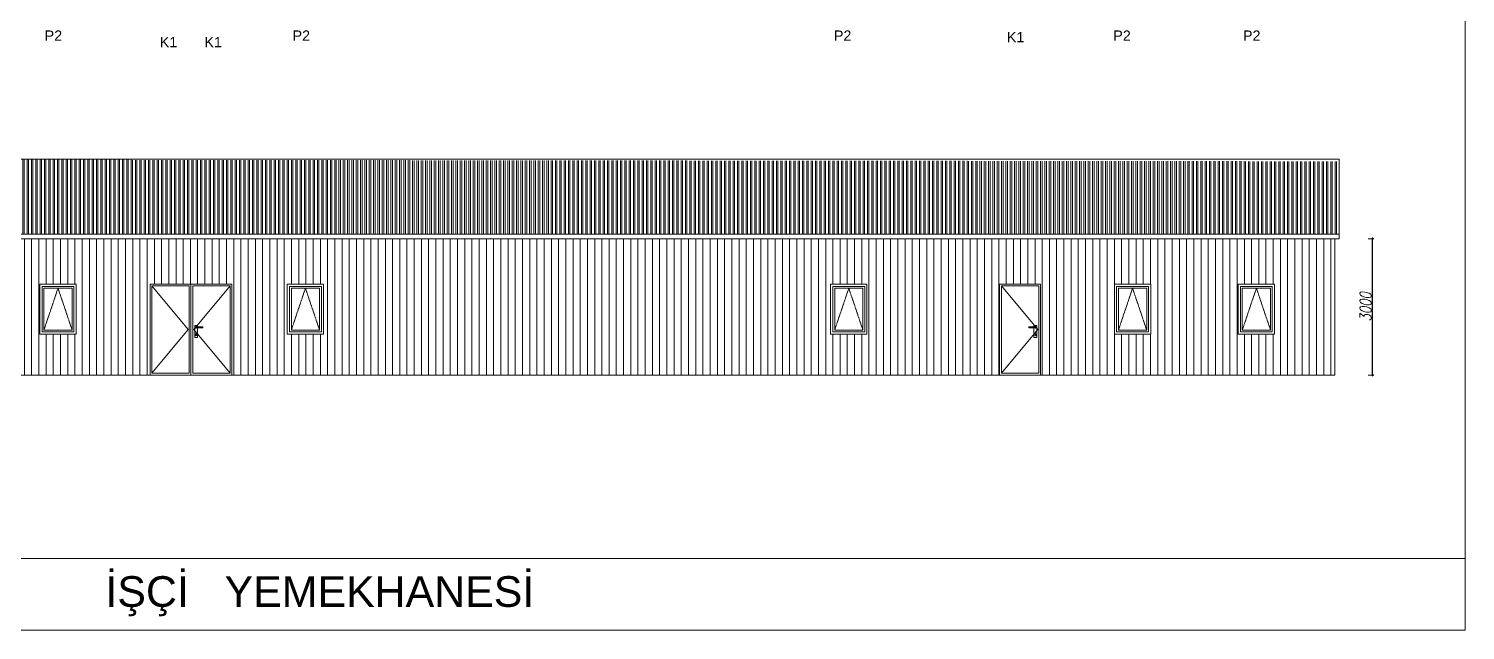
# Model space of a CAD drawing. Header units: millimetres. Extents: x 2046572 to 2142688, y 118270 to 150679.
# Drawn here: x 2062892 to 2094485, y 118270 to 131509 of the extents above; entities that cross this region are included whole.
import ezdxf

# ---------------------------------------------------------------- set-up
doc = ezdxf.new("R2010")
doc.units = ezdxf.units.MM
doc.header["$LTSCALE"] = 0.5
doc.linetypes.add('CONTINU', pattern=[0])
doc.linetypes.add('DASHED2', pattern=[0.375, 0.25, -0.125])
doc.layers.get('0').update_dxf_attribs({"lineweight": 13})
for name, color, linetype, lineweight in [('KAPI', 213, 'Continuous', 13), ('OLCU', 7, 'Continuous', 15), ('PENCERE', 142, 'Continuous', 13), ('TARAMA', 251, 'Continuous', 5)]:
    doc.layers.add(name, color=color, linetype=linetype, lineweight=lineweight)
doc.layers.add('ÖLÇÜ', color=7, linetype='Continuous', lineweight=9, true_color=0x908370)
doc.styles.add('Arch-Dim', font='italic8.shx', dxfattribs={"width": 0.75})
doc.styles.add('T3', font='arial.ttf')
doc.dimstyles.new('NURİŞ', dxfattribs={"dimtxt": 200, "dimasz": 1, "dimexe": 10, "dimexo": 50, "dimgap": 30, "dimtad": 1, "dimdec": 0, "dimrnd": 0.1, "dimzin": 12, "dimdsep": 46, "dimtxsty": 'Arch-Dim', "dimblk1": 'dot', "dimblk2": 'dot1', "dimsah": 1, "dimcen": 1, "dimse1": 1, "dimse2": 1, "dimclrd": 256, "dimclre": 256, "dimclrt": 256, "dimadec": 1, "dimazin": 3, "dimtfac": 1, "dimtdec": 0, "dimtix": 1, "dimtmove": 2, "dimatfit": 3, "dimfxl": 1, "dimtolj": 1, "dimtzin": 0, "dimarcsym": 0})

# ---------------------------------------------------------------- blocks, each defined once
blk = doc.blocks.new('dot')
at = {"layer": 'OLCU'}
h = blk.add_hatch(color=256, dxfattribs=at)
h.paths.add_polyline_path([(0, 15), (0, 0), (15, 0, 0.414214)])
h.paths.add_polyline_path([(0, 15, 0.414214), (-15, 0), (0, 0)])
h.paths.add_polyline_path([(-15, 0, 0.414214), (0, -15), (0, 0)])
h.paths.add_polyline_path([(15, 0), (0, 0), (0, -15, 0.414214)])
for p, q in [((-25, 0), (25, 0)), ((0, 25), (0, -100))]:
    blk.add_line(p, q, dxfattribs=at)
blk.add_circle((0, 0), 15, dxfattribs=at)
blk = doc.blocks.new('dot1')
at = {"layer": 'OLCU'}
h = blk.add_hatch(color=256, dxfattribs=at)
h.paths.add_polyline_path([(0, -15), (0, 0), (-15, 0, 0.414214)])
h.paths.add_polyline_path([(0, -15, 0.414214), (15, 0), (0, 0)])
h.paths.add_polyline_path([(15, 0, 0.414214), (0, 15), (0, 0)])
h.paths.add_polyline_path([(-15, 0), (0, 0), (0, 15, 0.414214)])
for p, q in [((25, 0), (-25, 0)), ((0, -25), (0, 100))]:
    blk.add_line(p, q, dxfattribs=at)
blk.add_circle((0, 0), 15, dxfattribs=at)
blk = doc.blocks.new('*D31')
at = {"layer": 'Defpoints', "color": 0, "linetype": 'CONTINU', "transparency": 16777216}
for p in [(2091665, 126888), (2092448, 126888), (2091615, 123888)]:
    blk.add_point(p, dxfattribs=at)
at = {"layer": 'ÖLÇÜ', "linetype": 'CONTINU', "lineweight": -2, "transparency": 16777216}
blk.add_line((2092448, 123889), (2092448, 126887), dxfattribs=at)
for name, p, rotation in [('dot1', (2092448, 126888), 90), ('dot', (2092448, 123888), 270)]:
    blk.add_blockref(name, p, dxfattribs=dict(at, rotation=rotation))
at = {"layer": 'ÖLÇÜ', "linetype": 'CONTINU', "transparency": 16777216, "insert": (2092293, 125388), "char_height": 250, "attachment_point": 5, "rotation": 90, "style": 'Arch-Dim'}
blk.add_mtext('\\A1;3000', dxfattribs=at)

msp = doc.modelspace()

# ---------------------------------------------------------------- hatches: boundary and pattern name
at = {"layer": 'TARAMA', "lineweight": 0}
h = msp.add_hatch(dxfattribs=at)
h.set_pattern_fill('ANSI32,_O', color=256, scale=10, angle=45)
h.set_pattern_definition([(90, (171383.35, 10974.64), (-95.25, 2e-14), []), (90, (171415.1, 11006.39), (-95.25, 2e-14), [])])
h.paths.add_polyline_path([(2050008.4, 126987.9), (2091715.3, 126987.9), (2091715.3, 128587.9), (2050008.4, 128637.9)])
h = msp.add_hatch(dxfattribs=at)
h.set_pattern_fill('ANSI31', color=256, scale=50, angle=45)
h.paths.add_polyline_path([(2084244.8, 125887.9), (2085144.8, 125887.9), (2085144.8, 123887.9), (2091615.3, 123887.9), (2091615.3, 126887.9), (2050108.4, 126887.9), (2050108.4, 123887.9), (2065561, 123887.9), (2065561, 125887.9), (2066461, 125887.9), (2067361, 125887.9), (2067361, 123887.9), (2084244.8, 123887.9)])
h.paths.add_polyline_path([(2069378, 124787.9), (2068578, 124787.9), (2068578, 125887.9), (2069378, 125887.9)], flags=16)
h.paths.add_polyline_path([(2069328, 124837.9), (2068628, 124837.9), (2068628, 125837.9), (2069328, 125837.9)], flags=0)
h.paths.add_polyline_path([(2069288, 124877.9), (2068668, 124877.9), (2068668, 125797.9), (2069288, 125797.9)], flags=0)
h.paths.add_polyline_path([(2080527.7, 125887.9), (2081327.7, 125887.9), (2081327.7, 124787.9), (2080527.7, 124787.9)], flags=16)
h.paths.add_polyline_path([(2080577.7, 125837.9), (2081277.7, 125837.9), (2081277.7, 124837.9), (2080577.7, 124837.9)], flags=0)
h.paths.add_polyline_path([(2080617.7, 125797.9), (2081237.7, 125797.9), (2081237.7, 124877.9), (2080617.7, 124877.9)], flags=0)
h.paths.add_polyline_path([(2063936.7, 124787.9), (2063136.7, 124787.9), (2063136.7, 125887.9), (2063936.7, 125887.9)], flags=16)
h.paths.add_polyline_path([(2063886.7, 124837.9), (2063186.7, 124837.9), (2063186.7, 125837.9), (2063886.7, 125837.9)], flags=0)
h.paths.add_polyline_path([(2063846.7, 124877.9), (2063226.7, 124877.9), (2063226.7, 125797.9), (2063846.7, 125797.9)], flags=0)
h.paths.add_polyline_path([(2062468.4, 124787.9), (2061668.4, 124787.9), (2061668.4, 125887.9), (2062468.4, 125887.9)], flags=16)
h.paths.add_polyline_path([(2062418.4, 124837.9), (2061718.4, 124837.9), (2061718.4, 125837.9), (2062418.4, 125837.9)], flags=0)
h.paths.add_polyline_path([(2062378.4, 124877.9), (2061758.4, 124877.9), (2061758.4, 125797.9), (2062378.4, 125797.9)], flags=0)
h.paths.add_polyline_path([(2086768.4, 125887.9), (2087568.4, 125887.9), (2087568.4, 124787.9), (2086768.4, 124787.9)], flags=16)
h.paths.add_polyline_path([(2086818.4, 125837.9), (2087518.4, 125837.9), (2087518.4, 124837.9), (2086818.4, 124837.9)], flags=0)
h.paths.add_polyline_path([(2086858.4, 125797.9), (2087478.4, 125797.9), (2087478.4, 124877.9), (2086858.4, 124877.9)], flags=0)
h.paths.add_polyline_path([(2058916.7, 124787.9), (2058116.7, 124787.9), (2058116.7, 125887.9), (2058916.7, 125887.9)], flags=16)
h.paths.add_polyline_path([(2058866.7, 124837.9), (2058166.7, 124837.9), (2058166.7, 125837.9), (2058866.7, 125837.9)], flags=0)
h.paths.add_polyline_path([(2058826.7, 124877.9), (2058206.7, 124877.9), (2058206.7, 125797.9), (2058826.7, 125797.9)], flags=0)
h.paths.add_polyline_path([(2057448.4, 124787.9), (2056648.4, 124787.9), (2056648.4, 125887.9), (2057448.4, 125887.9)], flags=16)
h.paths.add_polyline_path([(2057398.4, 124837.9), (2056698.4, 124837.9), (2056698.4, 125837.9), (2057398.4, 125837.9)], flags=0)
h.paths.add_polyline_path([(2057358.4, 124877.9), (2056738.4, 124877.9), (2056738.4, 125797.9), (2057358.4, 125797.9)], flags=0)
h.paths.add_polyline_path([(2089491.7, 125887.9), (2090291.7, 125887.9), (2090291.7, 124787.9), (2089491.7, 124787.9)], flags=16)
h.paths.add_polyline_path([(2089541.7, 125837.9), (2090241.7, 125837.9), (2090241.7, 124837.9), (2089541.7, 124837.9)], flags=0)
h.paths.add_polyline_path([(2089581.7, 125797.9), (2090201.7, 125797.9), (2090201.7, 124877.9), (2089581.7, 124877.9)], flags=0)
h.paths.add_polyline_path([(2053896.7, 124787.9), (2053096.7, 124787.9), (2053096.7, 125887.9), (2053896.7, 125887.9)], flags=16)
h.paths.add_polyline_path([(2053846.7, 124837.9), (2053146.7, 124837.9), (2053146.7, 125837.9), (2053846.7, 125837.9)], flags=0)
h.paths.add_polyline_path([(2053806.7, 124877.9), (2053186.7, 124877.9), (2053186.7, 125797.9), (2053806.7, 125797.9)], flags=0)
h.paths.add_polyline_path([(2052428.4, 124787.9), (2051628.4, 124787.9), (2051628.4, 125887.9), (2052428.4, 125887.9)], flags=16)
h.paths.add_polyline_path([(2052378.4, 124837.9), (2051678.4, 124837.9), (2051678.4, 125837.9), (2052378.4, 125837.9)], flags=0)
h.paths.add_polyline_path([(2052338.4, 124877.9), (2051718.4, 124877.9), (2051718.4, 125797.9), (2052338.4, 125797.9)], flags=0)

# ---------------------------------------------------------------- linework, layer by layer
at = {"linetype": 'CONTINU'}
for points in [[(2046572, 150678.5), (2094485.1, 150678.5), (2094485.1, 118269.8), (2046572, 118269.8), (2046572, 150678.5)], [(2091615.3, 126887.9), (2091715.3, 126887.9), (2091715.3, 128637.9), (2050108.4, 128637.9)], [(2050008.4, 126987.9), (2091715.3, 126987.9)], [(2091715.3, 126887.9), (2050108.4, 126887.9), (2050108.4, 123887.9), (2091615.3, 123887.9), (2091615.3, 126887.9)]]:
    msp.add_lwpolyline(points, dxfattribs=at)
msp.add_lwpolyline([(2046572, 118269.8), (2094485.1, 118269.8), (2094485.1, 119849), (2046572, 119849)], close=True, dxfattribs=at)
at = {"layer": 'KAPI'}
for points in [[(2066461, 125887.9), (2065561, 125887.9), (2065561, 123887.9), (2066461, 123887.9), (2066461, 125887.9)], [(2065601, 125847.9), (2066401.1, 124887.9), (2065601, 123927.9)], [(2066461, 125887.9), (2067361, 125887.9), (2067361, 123887.9), (2066461, 123887.9), (2066461, 125887.9)], [(2067321, 125847.9), (2066520.9, 124887.9), (2067321, 123927.9)], [(2085144.8, 125887.9), (2084244.8, 125887.9), (2084244.8, 123887.9), (2085144.8, 123887.9), (2085144.8, 125887.9)], [(2084284.8, 125847.9), (2085084.9, 124887.9), (2084284.8, 123927.9)], [(2066545.4, 124916.6), (2066545.4, 124976.8), (2066605.7, 124976.8), (2066605.7, 124947.4)], [(2066605.7, 124927.4), (2066605.7, 124716), (2066545.4, 124716), (2066545.4, 124927.4)], [(2066571.7, 124937.4), (2066571.7, 124947.4), (2066721.7, 124947.4), (2066721.7, 124927.4), (2066571.7, 124927.4), (2066571.7, 124937.4)], [(2085034.1, 124937.4), (2085034.1, 124947.4), (2084884.1, 124947.4), (2084884.1, 124927.4), (2085034.1, 124927.4), (2085034.1, 124937.4)], [(2085060.4, 124916.6), (2085060.4, 124976.8), (2085000.1, 124976.8), (2085000.1, 124947.4)], [(2085000.1, 124927.4), (2085000.1, 124716), (2085060.4, 124716), (2085060.4, 124927.4)]]:
    msp.add_lwpolyline(points, dxfattribs=at)
for points in [[(2066421, 125847.9), (2065601, 125847.9), (2065601, 123927.9), (2066421, 123927.9)], [(2066501, 125847.9), (2067321, 125847.9), (2067321, 123927.9), (2066501, 123927.9)], [(2085104.8, 125847.9), (2084284.8, 125847.9), (2084284.8, 123927.9), (2085104.8, 123927.9)]]:
    msp.add_lwpolyline(points, close=True, dxfattribs=at)
for centre, radius, start, end in [((2066571.7, 124937.4), 16, 38.76424, 205.63494), ((2066571.7, 124937.4), 16, 205.63494, 321.23576), ((2066571.7, 124785.1), 9.33, 312.20442, 230.05), ((2085034.1, 124937.4), 16, 334.36506, 141.23576), ((2085034.1, 124937.4), 16, 218.76424, 334.36506), ((2085034.1, 124785.1), 9.33, 309.95, 227.79558)]:
    msp.add_arc(centre, radius, start, end, dxfattribs=at)
msp.add_ellipse((2066571.7, 124767.5), major_axis=(0.5, 14.4), ratio=0.6274921, start_param=0.7799071, end_param=5.5712037, dxfattribs=at)
at = {"layer": 'KAPI', "extrusion": (0, 0, -1)}
msp.add_ellipse((2085034.1, 124767.5), major_axis=(-0.5, 14.4), ratio=0.6274921, start_param=0.7799071, end_param=5.5712037, dxfattribs=at)
at = {"layer": 'PENCERE'}
for points in [[(2063136.7, 124787.9), (2063936.7, 124787.9), (2063936.7, 125887.9), (2063136.7, 125887.9), (2063136.7, 124787.9)], [(2068578, 124787.9), (2069378, 124787.9), (2069378, 125887.9), (2068578, 125887.9), (2068578, 124787.9)], [(2080527.7, 124787.9), (2081327.7, 124787.9), (2081327.7, 125887.9), (2080527.7, 125887.9), (2080527.7, 124787.9)], [(2086768.4, 124787.9), (2087568.4, 124787.9), (2087568.4, 125887.9), (2086768.4, 125887.9), (2086768.4, 124787.9)], [(2089491.7, 124787.9), (2090291.7, 124787.9), (2090291.7, 125887.9), (2089491.7, 125887.9), (2089491.7, 124787.9)]]:
    msp.add_lwpolyline(points, dxfattribs=at)
for points in [[(2063186.7, 124837.9), (2063886.7, 124837.9), (2063886.7, 125837.9), (2063186.7, 125837.9)], [(2063226.7, 124877.9), (2063846.7, 124877.9), (2063846.7, 125797.9), (2063226.7, 125797.9)], [(2068628, 124837.9), (2069328, 124837.9), (2069328, 125837.9), (2068628, 125837.9)], [(2068668, 124877.9), (2069288, 124877.9), (2069288, 125797.9), (2068668, 125797.9)], [(2080577.7, 124837.9), (2081277.7, 124837.9), (2081277.7, 125837.9), (2080577.7, 125837.9)], [(2080617.7, 124877.9), (2081237.7, 124877.9), (2081237.7, 125797.9), (2080617.7, 125797.9)], [(2086818.4, 124837.9), (2087518.4, 124837.9), (2087518.4, 125837.9), (2086818.4, 125837.9)], [(2086858.4, 124877.9), (2087478.4, 124877.9), (2087478.4, 125797.9), (2086858.4, 125797.9)], [(2089541.7, 124837.9), (2090241.7, 124837.9), (2090241.7, 125837.9), (2089541.7, 125837.9)], [(2089581.7, 124877.9), (2090201.7, 124877.9), (2090201.7, 125797.9), (2089581.7, 125797.9)]]:
    msp.add_lwpolyline(points, close=True, dxfattribs=at)
at = {"layer": 'PENCERE', "linetype": 'DASHED2', "ltscale": 5}
for points in [[(2063226.7, 124877.9), (2063536.7, 125797.9), (2063846.7, 124877.9)], [(2068668, 124877.9), (2068978, 125797.9), (2069288, 124877.9)], [(2080617.7, 124877.9), (2080927.7, 125797.9), (2081237.7, 124877.9)], [(2086858.4, 124877.9), (2087168.4, 125797.9), (2087478.4, 124877.9)], [(2089581.7, 124877.9), (2089891.7, 125797.9), (2090201.7, 124877.9)]]:
    msp.add_lwpolyline(points, dxfattribs=at)

# ---------------------------------------------------------------- texts
at = {"layer": 'KAPI', "style": 'T3'}
for p in [(2084403.7, 131210.8), (2065774.2, 131100.8), (2066755.5, 131100.8)]:
    msp.add_text('K1', height=225, dxfattribs=at).set_placement(p)
at = {"layer": 'PENCERE', "style": 'T3'}
for p in [(2063242, 131245), (2068695.1, 131245), (2080599.8, 131245), (2086744.2, 131245), (2089597, 131245)]:
    msp.add_text('P2', height=225, dxfattribs=at).set_placement(p)
at = {"layer": 'PENCERE', "color": 30, "true_color": 0xf26722, "style": 'T3'}
msp.add_text('İŞÇİ   YEMEKHANESİ', height=675, dxfattribs=at).set_placement((2064579.2, 118785.5))

# ---------------------------------------------------------------- dimensions: what is measured, and where the dimension line sits
at = {"layer": 'ÖLÇÜ', "linetype": 'CONTINU'}
dim = msp.add_linear_dim(base=(2092448.1, 126887.9), p1=(2091615.3, 123887.9), p2=(2091665.3, 126887.9), angle=90, dimstyle='NURİŞ', override={"dimtxt": 250}, dxfattribs=at)
dim.commit()
dim.dimension.update_dxf_attribs({"geometry": '*D31', "text_midpoint": (2092293.1, 125387.9)})

doc.saveas('drawing.dxf')
